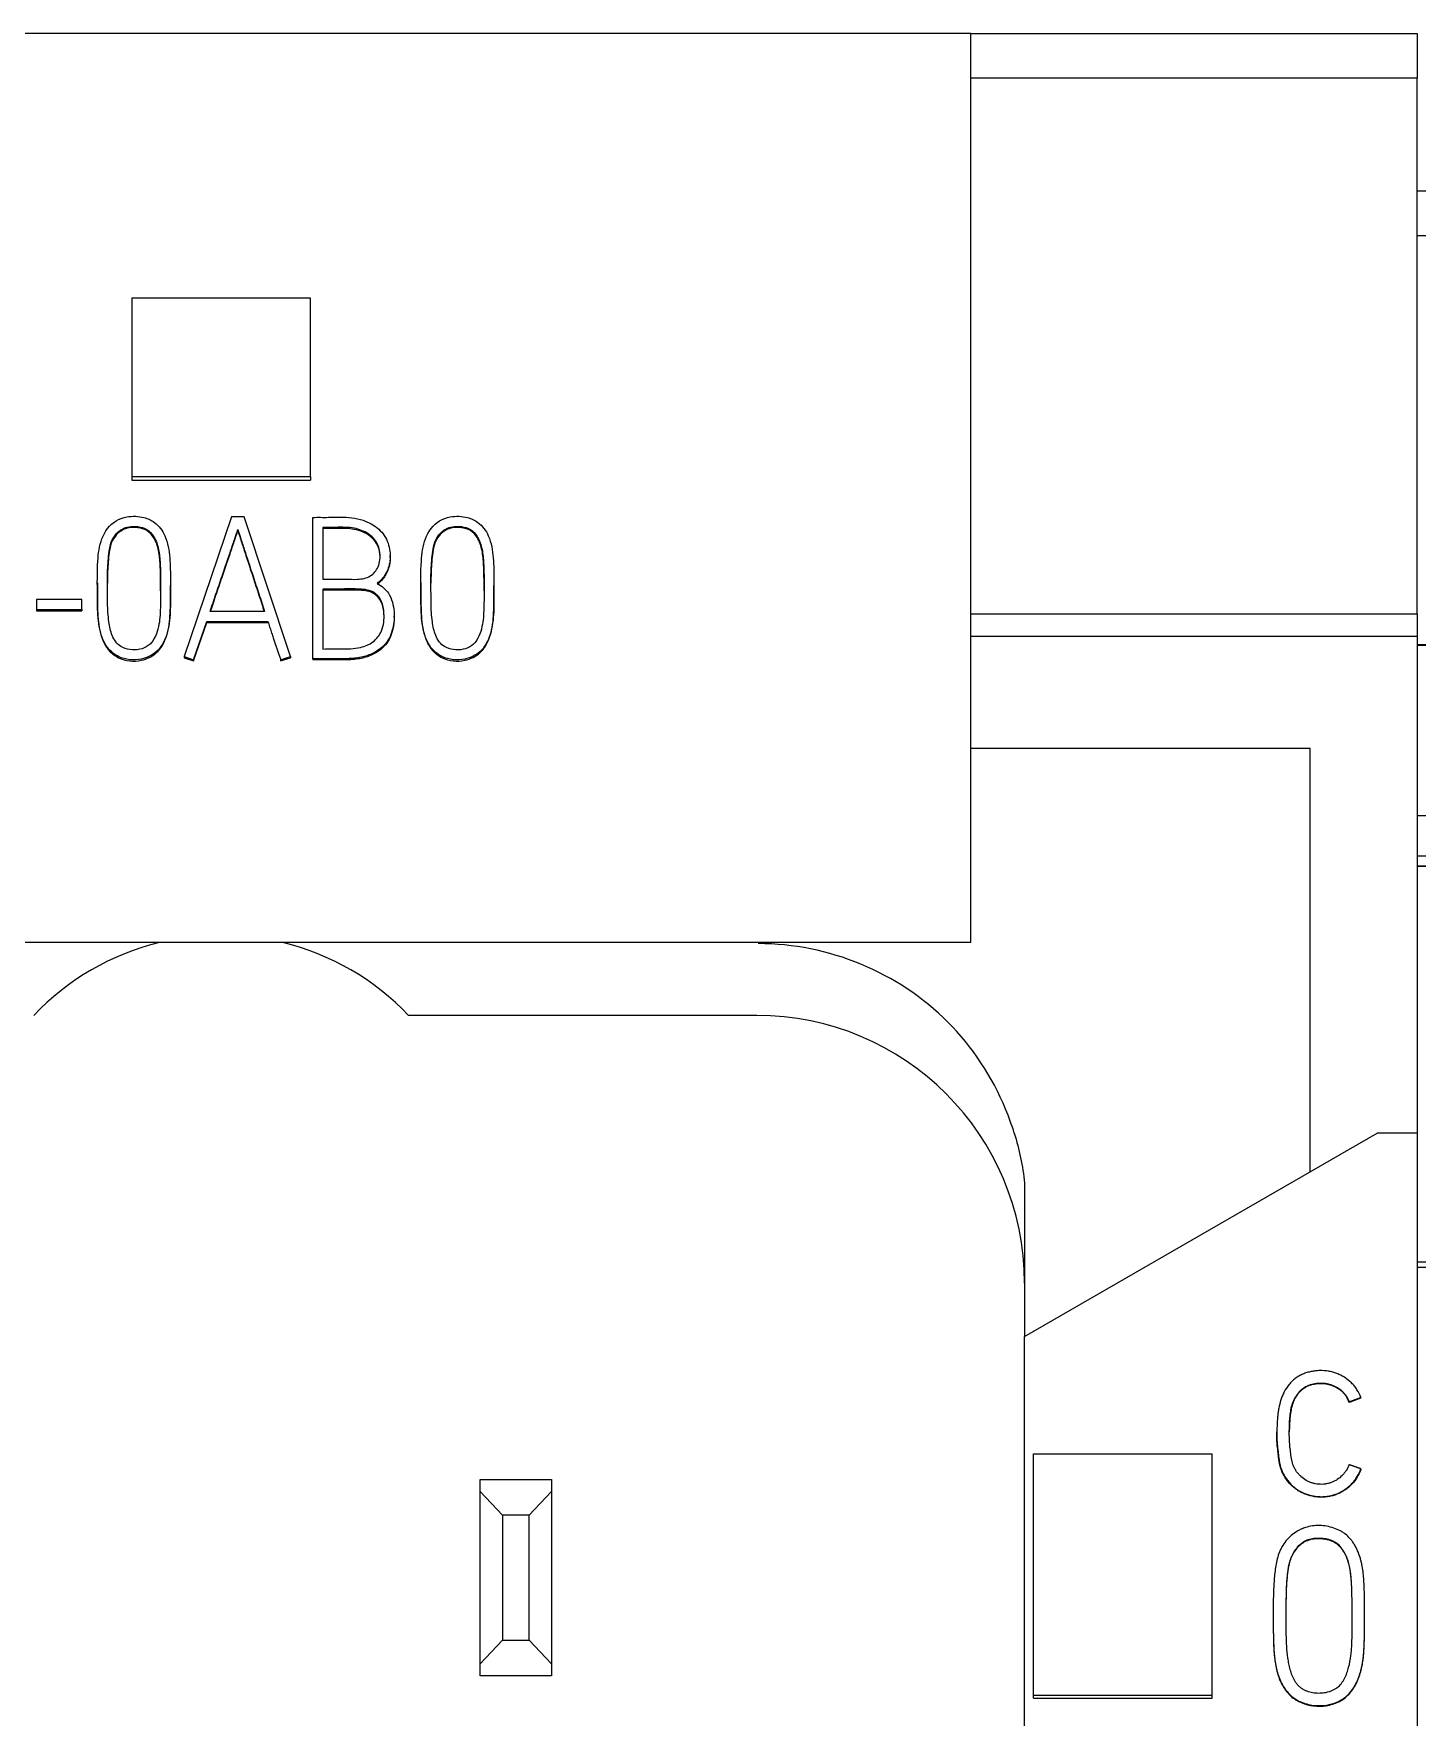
# Model space of a CAD drawing. Header units: millimetres. Extents: x 42151 to 59780, y 37376 to 44547.
# Drawn here: x 47945.53 to 47961.03, y 43299.38 to 43318.25 of the extents above; entities that cross this region are included whole.
import ezdxf

# ---------------------------------------------------------------- set-up
doc = ezdxf.new("R2010")
doc.units = ezdxf.units.MM
doc.set_wipeout_variables(frame=1)
doc.layers.add('000-PI-Oprema', color=30, linetype='Continuous', lineweight=5)
doc.layers.add('SI-ORMAR-Oprema', color=30, linetype='Continuous', lineweight=5)
doc.layers.add('004-PI-DIN Šina', color=3, linetype='Continuous')

# ---------------------------------------------------------------- blocks, each defined once
blk = doc.blocks.new('6ES7521-1BL00-0AB0')
blk.add_wipeout([(-17.4, 69.029), (17.4, 69.029), (17.4, -77.971), (-17.4, -77.971)]).dxf.layer = 'SI-ORMAR-Oprema'
blk.add_wipeout([(-17.4, 69.029), (17.4, 69.029), (17.4, -77.971), (-17.4, -77.971)]).dxf.layer = 'SI-ORMAR-Oprema'
at = {"layer": 'SI-ORMAR-Oprema'}
for p, q in [((12.4, 69.029), (-12.4, 69.029)), ((12.4, 69.029), (17.4, 69.029)), ((12.4, 58.845), (12.4, 69.029)), ((17.4, 69.029), (17.4, 68.529)), ((17.4, 68.529), (12.4, 68.529)), ((17.4, 62.529), (17.4, 68.529)), ((3, 66.064), (3, 64.065)), ((5, 66.064), (3, 66.064)), ((5, 64.065), (5, 66.064)), ((3, 64.065), (3, 64.027)), ((3, 64.065), (5, 64.065)), ((3, 64.027), (5, 64.027)), ((5, 64.065), (5, 64.027)), ((4.116, 63.614), (3.586, 62.049)), ((4.258, 63.614), (4.116, 63.614)), ((4.775, 62.049), (4.258, 63.614)), ((5.026, 62.024), (5.026, 63.609)), ((4.187, 63.473), (4.187, 63.46)), ((5.139, 63.497), (5.139, 62.916)), ((5.894, 63.161), (5.894, 63.182)), ((2.613, 62.875), (2.613, 62.863)), ((3.432, 62.832), (3.432, 62.844)), ((6.237, 62.875), (6.237, 62.863)), ((7.056, 62.832), (7.056, 62.844)), ((1.932, 62.687), (1.932, 62.575)), ((2.438, 62.687), (1.932, 62.687)), ((2.438, 62.575), (2.438, 62.687)), ((5.139, 62.806), (5.139, 62.134)), ((1.932, 62.575), (1.932, 62.562)), ((1.932, 62.575), (2.438, 62.575)), ((1.932, 62.562), (2.438, 62.562)), ((2.438, 62.575), (2.438, 62.562)), ((4.487, 62.555), (3.876, 62.555)), ((5.939, 62.489), (5.939, 62.502)), ((12.4, 62.529), (17.4, 62.529)), ((17.4, 62.529), (17.4, 62.279)), ((3.692, 62.013), (3.839, 62.443)), ((3.692, 62.001), (3.839, 62.43)), ((3.839, 62.443), (3.839, 62.43)), ((3.839, 62.443), (4.524, 62.443)), ((3.839, 62.43), (4.524, 62.43)), ((4.524, 62.443), (4.524, 62.43)), ((12.4, 62.279), (17.4, 62.279)), ((17.4, 62.279), (17.4, 56.709)), ((17.512, 62.179), (17.4, 62.179)), ((17.512, 62.172), (17.4, 62.172)), ((3.586, 62.049), (3.586, 62.036)), ((3.586, 62.049), (3.692, 62.013)), ((3.586, 62.036), (3.692, 62.001)), ((3.692, 62.013), (3.692, 62.001)), ((4.664, 62.008), (4.666, 62.001)), ((4.666, 62.013), (4.775, 62.049)), ((4.666, 62.001), (4.775, 62.036)), ((4.666, 62.013), (4.666, 62.001)), ((4.775, 62.049), (4.775, 62.036)), ((5.026, 62.024), (5.026, 62.012)), ((12.4, 61.023), (16.2, 61.023)), ((16.2, 56.276), (16.2, 61.023)), ((17.5, 60.263), (17.4, 60.263)), ((17.5, 59.813), (17.4, 59.813)), ((17.4, 59.703), (17.512, 59.703)), ((17.4, 59.701), (17.512, 59.701)), ((12.4, 58.845), (-12.4, 58.845)), ((10, 58.029), (6.1, 58.029)), ((13, 54.429), (16.95, 56.709)), ((17.4, 56.709), (16.95, 56.709)), ((17.4, 56.709), (17.4, -56.709)), ((13, 56.149), (13, 54.429)), ((13, -54.387), (13, 54.429)), ((16.637, 53.699), (16.637, 53.692)), ((16.768, 53.748), (16.768, 53.742)), ((15.827, 53.369), (15.827, 53.363)), ((13.1, 50.411), (13.1, 53.115)), ((13.1, 53.115), (15.1, 53.115)), ((15.1, 50.411), (15.1, 53.115)), ((6.9, 52.829), (7.7, 52.829)), ((6.9, 52.695), (6.9, 52.829)), ((7.7, 52.829), (7.7, 52.695)), ((16.768, 52.948), (16.768, 52.942)), ((6.9, 50.762), (6.9, 52.695)), ((7.15, 52.429), (6.9, 52.695)), ((7.7, 52.695), (7.45, 52.429)), ((7.7, 52.695), (7.7, 50.762)), ((7.45, 52.429), (7.15, 52.429)), ((7.15, 52.429), (7.15, 51.029)), ((7.45, 51.029), (7.45, 52.429)), ((15.785, 51.315), (15.785, 51.309)), ((16.809, 51.267), (16.809, 51.273)), ((6.9, 50.762), (7.15, 51.029)), ((7.15, 51.029), (7.45, 51.029)), ((7.45, 51.029), (7.7, 50.762)), ((6.9, 50.629), (6.9, 50.762)), ((7.7, 50.762), (7.7, 50.629)), ((7.7, 50.629), (6.9, 50.629)), ((13.1, 50.377), (13.1, 50.411)), ((13.1, 50.411), (15.1, 50.411)), ((13.1, 50.377), (15.1, 50.377)), ((15.1, 50.377), (15.1, 50.411))]:
    blk.add_line(p, q, dxfattribs=at)
for centre, radius, start, end in [((4, 56.029), 2.9, 103.753, 136.3972), ((4, 56.029), 2.9, 43.6028, 76.247), ((10, 55.029), 3, 0, 90)]:
    blk.add_arc(centre, radius, start, end, dxfattribs=at)
for points, knots in [([(2.943, 63.614), (2.901, 63.606), (2.777, 63.565), (2.643, 63.373), (2.61, 63.076), (2.614, 62.779), (2.614, 62.524), (2.643, 62.314), (2.704, 62.149), (2.885, 62.015), (3.088, 61.996), (3.291, 62.091), (3.401, 62.285), (3.433, 62.518), (3.432, 62.773), (3.433, 63.027), (3.421, 63.24), (3.369, 63.425), (3.277, 63.551), (3.117, 63.623), (3.007, 63.625), (2.943, 63.614)], [0, 0, 0, 0, 0.03125, 0.09375, 0.15625, 0.25, 0.3125, 0.34375, 0.40625, 0.4375, 0.5, 0.546875, 0.59375, 0.65625, 0.71875, 0.78125, 0.84375, 0.875, 0.921875, 0.953125, 1, 1, 1, 1]), ([(5.026, 63.609), (5.085, 63.61), (5.231, 63.607), (5.464, 63.62), (5.699, 63.548), (5.854, 63.393), (5.904, 63.213), (5.886, 63.051), (5.823, 62.936), (5.771, 62.888), (5.747, 62.87)], [0, 0, 0, 0, 0.121799, 0.300471, 0.478612, 0.608153, 0.736749, 0.853072, 0.938599, 1, 1, 1, 1]), ([(6.567, 63.614), (6.525, 63.606), (6.401, 63.565), (6.267, 63.373), (6.234, 63.076), (6.238, 62.779), (6.238, 62.524), (6.267, 62.314), (6.328, 62.149), (6.509, 62.015), (6.712, 61.996), (6.915, 62.091), (7.025, 62.285), (7.057, 62.518), (7.056, 62.773), (7.057, 63.027), (7.045, 63.24), (6.993, 63.425), (6.901, 63.551), (6.741, 63.623), (6.631, 63.625), (6.567, 63.614)], [0, 0, 0, 0, 0.03125, 0.09375, 0.15625, 0.25, 0.3125, 0.34375, 0.40625, 0.4375, 0.5, 0.546875, 0.59375, 0.65625, 0.71875, 0.78125, 0.84375, 0.875, 0.921875, 0.953125, 1, 1, 1, 1]), ([(3.169, 63.473), (3.139, 63.491), (3.051, 63.514), (2.905, 63.506), (2.763, 63.372), (2.737, 63.173), (2.724, 62.967), (2.727, 62.789), (2.727, 62.614), (2.736, 62.456), (2.769, 62.283), (2.853, 62.158), (3.013, 62.113), (3.205, 62.14), (3.306, 62.361), (3.322, 62.598), (3.322, 62.847), (3.32, 63.074), (3.305, 63.25), (3.261, 63.385), (3.199, 63.454), (3.169, 63.473)], [0, 0, 0, 0, 0.03125, 0.078125, 0.125, 0.1875, 0.25, 0.3125, 0.34375, 0.40625, 0.453125, 0.5, 0.53125, 0.59375, 0.65625, 0.71875, 0.8125, 0.875, 0.921875, 0.96875, 1, 1, 1, 1]), ([(3.169, 63.46), (3.139, 63.479), (3.051, 63.501), (2.905, 63.494), (2.763, 63.359), (2.737, 63.161), (2.727, 62.997), (2.726, 62.9), (2.726, 62.873)], [0, 0, 0, 0, 0.114194, 0.285486, 0.456777, 0.685166, 0.913555, 1, 1, 1, 1]), ([(3.322, 62.786), (3.322, 62.814), (3.321, 62.912), (3.32, 63.061), (3.305, 63.237), (3.261, 63.373), (3.199, 63.442), (3.169, 63.46)], [0, 0, 0, 0, 0.115044, 0.410029, 0.631268, 0.852507, 1, 1, 1, 1]), ([(3.876, 62.555), (3.887, 62.587), (3.909, 62.653), (3.942, 62.751), (3.976, 62.85), (4.009, 62.947), (4.041, 63.041), (4.071, 63.128), (4.099, 63.21), (4.124, 63.284), (4.146, 63.349), (4.164, 63.403), (4.177, 63.443), (4.184, 63.464), (4.187, 63.473)], [0, 0, 0, 0, 0.106118, 0.213594, 0.322428, 0.429305, 0.530911, 0.627246, 0.716632, 0.797389, 0.869519, 0.929228, 0.972722, 1, 1, 1, 1]), ([(3.881, 62.555), (3.89, 62.583), (3.911, 62.644), (3.942, 62.739), (3.976, 62.838), (4.009, 62.935), (4.041, 63.028), (4.071, 63.116), (4.099, 63.197), (4.124, 63.271), (4.146, 63.336), (4.164, 63.39), (4.177, 63.43), (4.184, 63.452), (4.187, 63.46)], [0, 0, 0, 0, 0.09357, 0.202554, 0.312916, 0.421294, 0.524326, 0.622014, 0.712654, 0.794544, 0.867687, 0.928234, 0.972339, 1, 1, 1, 1]), ([(4.187, 63.473), (4.19, 63.464), (4.197, 63.443), (4.21, 63.403), (4.227, 63.349), (4.248, 63.284), (4.272, 63.21), (4.299, 63.128), (4.327, 63.041), (4.358, 62.947), (4.39, 62.85), (4.423, 62.752), (4.455, 62.653), (4.476, 62.587), (4.487, 62.555)], [0, 0, 0, 0, 0.027336, 0.070868, 0.130595, 0.202708, 0.283396, 0.372662, 0.4689, 0.570509, 0.677489, 0.786433, 0.893936, 1, 1, 1, 1]), ([(4.187, 63.46), (4.19, 63.452), (4.197, 63.43), (4.21, 63.39), (4.227, 63.336), (4.248, 63.271), (4.272, 63.197), (4.299, 63.116), (4.327, 63.028), (4.358, 62.935), (4.39, 62.838), (4.423, 62.739), (4.454, 62.644), (4.473, 62.583), (4.482, 62.555)], [0, 0, 0, 0, 0.02772, 0.071862, 0.132428, 0.205553, 0.287375, 0.377893, 0.475483, 0.578518, 0.686999, 0.797473, 0.906485, 1, 1, 1, 1]), ([(5.139, 62.916), (5.187, 62.916), (5.273, 62.916), (5.402, 62.917), (5.532, 62.911), (5.676, 62.934), (5.774, 63.058), (5.79, 63.201), (5.746, 63.344), (5.631, 63.449), (5.457, 63.504), (5.289, 63.495), (5.179, 63.497), (5.139, 63.497)], [0, 0, 0, 0, 0.089881, 0.159215, 0.241238, 0.333496, 0.41712, 0.515535, 0.593949, 0.688978, 0.794399, 0.924872, 1, 1, 1, 1]), ([(5.781, 63.16), (5.781, 63.173), (5.778, 63.228), (5.746, 63.331), (5.631, 63.436), (5.457, 63.491), (5.289, 63.483), (5.179, 63.485), (5.139, 63.484)], [0, 0, 0, 0, 0.046506, 0.200835, 0.387866, 0.595348, 0.852137, 1, 1, 1, 1]), ([(6.793, 63.473), (6.763, 63.491), (6.675, 63.514), (6.529, 63.506), (6.387, 63.372), (6.361, 63.173), (6.348, 62.967), (6.351, 62.789), (6.351, 62.614), (6.36, 62.456), (6.393, 62.283), (6.477, 62.158), (6.637, 62.113), (6.829, 62.14), (6.93, 62.361), (6.946, 62.598), (6.946, 62.847), (6.944, 63.074), (6.928, 63.25), (6.885, 63.385), (6.823, 63.454), (6.793, 63.473)], [0, 0, 0, 0, 0.03125, 0.078125, 0.125, 0.1875, 0.25, 0.3125, 0.34375, 0.40625, 0.453125, 0.5, 0.53125, 0.59375, 0.65625, 0.71875, 0.8125, 0.875, 0.921875, 0.96875, 1, 1, 1, 1]), ([(6.793, 63.46), (6.763, 63.479), (6.675, 63.501), (6.529, 63.494), (6.387, 63.359), (6.361, 63.161), (6.351, 62.997), (6.35, 62.9), (6.35, 62.873)], [0, 0, 0, 0, 0.114194, 0.285486, 0.456777, 0.685166, 0.913555, 1, 1, 1, 1]), ([(6.945, 62.786), (6.945, 62.814), (6.945, 62.912), (6.944, 63.061), (6.928, 63.237), (6.885, 63.373), (6.823, 63.442), (6.793, 63.46)], [0, 0, 0, 0, 0.115044, 0.410029, 0.631268, 0.852507, 1, 1, 1, 1]), ([(5.894, 63.163), (5.894, 63.117), (5.881, 63.029), (5.823, 62.924), (5.771, 62.875), (5.747, 62.857)], [0, 0, 0, 0, 0.39415, 0.746816, 1, 1, 1, 1]), ([(2.613, 62.863), (2.613, 62.816), (2.614, 62.685), (2.614, 62.511), (2.643, 62.301), (2.704, 62.136), (2.885, 62.002), (3.088, 61.984), (3.291, 62.078), (3.401, 62.272), (3.433, 62.505), (3.432, 62.699), (3.432, 62.808), (3.432, 62.832)], [0, 0, 0, 0, 0.065476, 0.18556, 0.245602, 0.365686, 0.425728, 0.545812, 0.635875, 0.725938, 0.846022, 0.966106, 1, 1, 1, 1]), ([(5.747, 62.87), (5.801, 62.84), (5.899, 62.758), (5.946, 62.561), (5.933, 62.363), (5.854, 62.176), (5.694, 62.073), (5.529, 62.029), (5.369, 62.023), (5.2, 62.025), (5.084, 62.024), (5.026, 62.024)], [0, 0, 0, 0, 0.103943, 0.238103, 0.352261, 0.47238, 0.599265, 0.688206, 0.785795, 0.892897, 1, 1, 1, 1]), ([(6.237, 62.863), (6.237, 62.816), (6.238, 62.685), (6.238, 62.511), (6.267, 62.301), (6.328, 62.136), (6.509, 62.002), (6.712, 61.984), (6.915, 62.078), (7.025, 62.272), (7.057, 62.505), (7.056, 62.699), (7.056, 62.808), (7.056, 62.832)], [0, 0, 0, 0, 0.065476, 0.18556, 0.245602, 0.365686, 0.425728, 0.545812, 0.635875, 0.725938, 0.846022, 0.966106, 1, 1, 1, 1]), ([(5.139, 62.134), (5.178, 62.134), (5.282, 62.135), (5.423, 62.133), (5.575, 62.149), (5.71, 62.203), (5.819, 62.345), (5.831, 62.515), (5.809, 62.677), (5.696, 62.797), (5.519, 62.809), (5.334, 62.805), (5.204, 62.806), (5.139, 62.806)], [0, 0, 0, 0, 0.066156, 0.175169, 0.23737, 0.32413, 0.412445, 0.52466, 0.605148, 0.683631, 0.78156, 0.89078, 1, 1, 1, 1]), ([(5.825, 62.486), (5.825, 62.498), (5.823, 62.558), (5.809, 62.664), (5.696, 62.784), (5.519, 62.796), (5.334, 62.792), (5.204, 62.793), (5.139, 62.793)], [0, 0, 0, 0, 0.039686, 0.202294, 0.36085, 0.558693, 0.779347, 1, 1, 1, 1]), ([(5.939, 62.491), (5.939, 62.445), (5.927, 62.335), (5.854, 62.164), (5.694, 62.06), (5.529, 62.016), (5.369, 62.01), (5.2, 62.012), (5.084, 62.012), (5.026, 62.012)], [0, 0, 0, 0, 0.115677, 0.279669, 0.452899, 0.574324, 0.707557, 0.853779, 1, 1, 1, 1]), ([(4.524, 62.443), (4.53, 62.423), (4.543, 62.384), (4.561, 62.327), (4.578, 62.274), (4.595, 62.225), (4.61, 62.181), (4.625, 62.138), (4.639, 62.096), (4.654, 62.054), (4.662, 62.027), (4.666, 62.013)], [0, 0, 0, 0, 0.138948, 0.27018, 0.393699, 0.508312, 0.612826, 0.707241, 0.810993, 0.908573, 1, 1, 1, 1]), ([(12.885, 56.709), (12.857, 56.8), (12.691, 57.261), (12.198, 58.011), (11.195, 58.672), (10.411, 58.833), (10.017, 58.833), (10.017, 58.833), (10.017, 58.833)], [0, 0, 0, 0, 0.074899, 0.383266, 0.691633, 1, 1, 1, 1, 1, 1]), ([(16.768, 53.748), (16.756, 53.779), (16.741, 53.808), (16.715, 53.848), (16.705, 53.862), (16.69, 53.881), (16.685, 53.887), (16.674, 53.899), (16.668, 53.905), (16.639, 53.934), (16.614, 53.954), (16.573, 53.98), (16.558, 53.989), (16.529, 54.003), (16.514, 54.01), (16.484, 54.022), (16.469, 54.027), (16.437, 54.036), (16.421, 54.039), (16.373, 54.047), (16.34, 54.05), (16.291, 54.048), (16.275, 54.047), (16.242, 54.044), (16.226, 54.041), (16.194, 54.035), (16.179, 54.031), (16.148, 54.022), (16.132, 54.016), (16.102, 54.003), (16.088, 53.996), (16.06, 53.979), (16.046, 53.97), (16.02, 53.95), (16.008, 53.94), (15.99, 53.923), (15.985, 53.917), (15.973, 53.905), (15.968, 53.899), (15.942, 53.867), (15.924, 53.84), (15.902, 53.796), (15.895, 53.781), (15.882, 53.751), (15.877, 53.736), (15.862, 53.69), (15.854, 53.658), (15.845, 53.611), (15.843, 53.595), (15.838, 53.562), (15.836, 53.546), (15.831, 53.498), (15.829, 53.465), (15.828, 53.417), (15.827, 53.401), (15.827, 53.369), (15.827, 53.353), (15.827, 53.321), (15.827, 53.304), (15.827, 53.272), (15.828, 53.256), (15.83, 53.224), (15.832, 53.208), (15.835, 53.176), (15.838, 53.16), (15.842, 53.128), (15.843, 53.112), (15.846, 53.08), (15.848, 53.063), (15.853, 53.031), (15.856, 53.015), (15.863, 52.984), (15.867, 52.969), (15.878, 52.938), (15.884, 52.923), (15.897, 52.894), (15.905, 52.88), (15.922, 52.852), (15.931, 52.838), (15.95, 52.812), (15.96, 52.8), (15.976, 52.782), (15.982, 52.776), (15.993, 52.765), (15.999, 52.759), (16.018, 52.743), (16.03, 52.733), (16.07, 52.705), (16.098, 52.689), (16.143, 52.67), (16.159, 52.664), (16.19, 52.655), (16.205, 52.65), (16.237, 52.644), (16.253, 52.641), (16.277, 52.638), (16.286, 52.638), (16.302, 52.637), (16.31, 52.636), (16.351, 52.636), (16.383, 52.639), (16.423, 52.646), (16.431, 52.648), (16.447, 52.652), (16.455, 52.654), (16.478, 52.661), (16.493, 52.667), (16.538, 52.685), (16.566, 52.701), (16.607, 52.729), (16.62, 52.739), (16.644, 52.76), (16.668, 52.782), (16.689, 52.807), (16.708, 52.833), (16.717, 52.847), (16.743, 52.888), (16.757, 52.917), (16.768, 52.948)], [0, 0, 0, 0, 0.03125, 0.03125, 0.046875, 0.046875, 0.054687, 0.054687, 0.0625, 0.0625, 0.09375, 0.09375, 0.109375, 0.109375, 0.125, 0.125, 0.140625, 0.140625, 0.15625, 0.15625, 0.1875, 0.1875, 0.203125, 0.203125, 0.21875, 0.21875, 0.234375, 0.234375, 0.25, 0.25, 0.265625, 0.265625, 0.28125, 0.28125, 0.296875, 0.296875, 0.304687, 0.304687, 0.3125, 0.3125, 0.34375, 0.34375, 0.359375, 0.359375, 0.375, 0.375, 0.40625, 0.40625, 0.421875, 0.421875, 0.4375, 0.4375, 0.46875, 0.46875, 0.484375, 0.484375, 0.5, 0.5, 0.515625, 0.515625, 0.53125, 0.53125, 0.546875, 0.546875, 0.5625, 0.5625, 0.578125, 0.578125, 0.59375, 0.59375, 0.609375, 0.609375, 0.625, 0.625, 0.640625, 0.640625, 0.65625, 0.65625, 0.671875, 0.671875, 0.6875, 0.6875, 0.695313, 0.695313, 0.703125, 0.703125, 0.71875, 0.71875, 0.75, 0.75, 0.765625, 0.765625, 0.78125, 0.78125, 0.796875, 0.796875, 0.804688, 0.804688, 0.8125, 0.8125, 0.84375, 0.84375, 0.851563, 0.851563, 0.859375, 0.859375, 0.875, 0.875, 0.90625, 0.90625, 0.921875, 0.921875, 0.9375, 0.953125, 0.953125, 0.96875, 0.96875, 1, 1, 1, 1]), ([(16.635, 52.995), (16.626, 52.972), (16.616, 52.95), (16.597, 52.92), (16.59, 52.91), (16.574, 52.891), (16.566, 52.881), (16.541, 52.856), (16.522, 52.841), (16.491, 52.821), (16.48, 52.815), (16.459, 52.804), (16.448, 52.799), (16.425, 52.79), (16.414, 52.787), (16.39, 52.781), (16.378, 52.779), (16.342, 52.774), (16.317, 52.773), (16.281, 52.777), (16.269, 52.778), (16.245, 52.783), (16.233, 52.786), (16.21, 52.793), (16.199, 52.798), (16.176, 52.807), (16.165, 52.813), (16.134, 52.831), (16.114, 52.845), (16.087, 52.87), (16.079, 52.878), (16.063, 52.897), (16.055, 52.906), (16.041, 52.926), (16.035, 52.936), (16.023, 52.958), (16.018, 52.969), (16.004, 53.002), (15.997, 53.025), (15.99, 53.061), (15.988, 53.073), (15.985, 53.097), (15.984, 53.109), (15.981, 53.133), (15.98, 53.145), (15.977, 53.169), (15.975, 53.181), (15.972, 53.205), (15.971, 53.217), (15.97, 53.241), (15.969, 53.254), (15.968, 53.278), (15.967, 53.29), (15.966, 53.314), (15.966, 53.326), (15.966, 53.363), (15.966, 53.387), (15.967, 53.436), (15.968, 53.46), (15.971, 53.508), (15.973, 53.533), (15.979, 53.581), (15.983, 53.605), (15.993, 53.652), (16, 53.675), (16.014, 53.709), (16.019, 53.721), (16.029, 53.742), (16.041, 53.764), (16.055, 53.784), (16.07, 53.803), (16.078, 53.812), (16.104, 53.838), (16.123, 53.853), (16.149, 53.868), (16.155, 53.871), (16.166, 53.877), (16.171, 53.88), (16.188, 53.887), (16.2, 53.891), (16.223, 53.897), (16.235, 53.9), (16.26, 53.904), (16.272, 53.906), (16.309, 53.909), (16.333, 53.909), (16.369, 53.906), (16.382, 53.904), (16.406, 53.899), (16.418, 53.895), (16.441, 53.888), (16.452, 53.883), (16.475, 53.874), (16.486, 53.868), (16.507, 53.856), (16.518, 53.85), (16.538, 53.836), (16.548, 53.828), (16.566, 53.812), (16.574, 53.803), (16.59, 53.784), (16.598, 53.774), (16.618, 53.743), (16.628, 53.722), (16.637, 53.699)], [0, 0, 0, 0, 0.03125, 0.03125, 0.046875, 0.046875, 0.0625, 0.0625, 0.09375, 0.09375, 0.109375, 0.109375, 0.125, 0.125, 0.140625, 0.140625, 0.15625, 0.15625, 0.1875, 0.1875, 0.203125, 0.203125, 0.21875, 0.21875, 0.234375, 0.234375, 0.25, 0.25, 0.28125, 0.28125, 0.296875, 0.296875, 0.3125, 0.3125, 0.328125, 0.328125, 0.34375, 0.34375, 0.375, 0.375, 0.390625, 0.390625, 0.40625, 0.40625, 0.421875, 0.421875, 0.4375, 0.4375, 0.453125, 0.453125, 0.46875, 0.46875, 0.484375, 0.484375, 0.5, 0.5, 0.53125, 0.53125, 0.5625, 0.5625, 0.59375, 0.59375, 0.625, 0.625, 0.65625, 0.65625, 0.671875, 0.671875, 0.6875, 0.703125, 0.703125, 0.71875, 0.71875, 0.75, 0.75, 0.757812, 0.757812, 0.765625, 0.765625, 0.78125, 0.78125, 0.796875, 0.796875, 0.8125, 0.8125, 0.84375, 0.84375, 0.859375, 0.859375, 0.875, 0.875, 0.890625, 0.890625, 0.90625, 0.90625, 0.921875, 0.921875, 0.9375, 0.9375, 0.953125, 0.953125, 0.96875, 0.96875, 1, 1, 1, 1]), ([(16.637, 53.692), (16.629, 53.715), (16.618, 53.737), (16.598, 53.767), (16.591, 53.777), (16.575, 53.796), (16.567, 53.805), (16.54, 53.829), (16.52, 53.843), (16.477, 53.867), (16.455, 53.877), (16.42, 53.888), (16.408, 53.892), (16.385, 53.897), (16.372, 53.899), (16.348, 53.902), (16.336, 53.902), (16.311, 53.902), (16.299, 53.902), (16.275, 53.9), (16.263, 53.898), (16.238, 53.894), (16.226, 53.892), (16.203, 53.886), (16.191, 53.882), (16.169, 53.872), (16.158, 53.867), (16.126, 53.849), (16.107, 53.834), (16.081, 53.808), (16.072, 53.799), (16.057, 53.78), (16.05, 53.77), (16.037, 53.75), (16.031, 53.739), (16.02, 53.717), (16.015, 53.706), (16.001, 53.672), (15.994, 53.649), (15.983, 53.602), (15.98, 53.578), (15.974, 53.53), (15.972, 53.506), (15.968, 53.458), (15.967, 53.434), (15.966, 53.394), (15.966, 53.378), (15.966, 53.362)], [0, 0, 0, 0, 0.063877, 0.063877, 0.095816, 0.095816, 0.127755, 0.127755, 0.191632, 0.191632, 0.255509, 0.255509, 0.287448, 0.287448, 0.319387, 0.319387, 0.351325, 0.351325, 0.383264, 0.383264, 0.415203, 0.415203, 0.447141, 0.447141, 0.47908, 0.47908, 0.511019, 0.511019, 0.574896, 0.574896, 0.606835, 0.606835, 0.638774, 0.638774, 0.670712, 0.670712, 0.702651, 0.702651, 0.766528, 0.766528, 0.830406, 0.830406, 0.894283, 0.894283, 0.95816, 0.95816, 1, 1, 1, 1]), ([(16.768, 52.942), (16.757, 52.911), (16.743, 52.882), (16.718, 52.841), (16.709, 52.828), (16.694, 52.808), (16.689, 52.802), (16.679, 52.789), (16.673, 52.783), (16.645, 52.754), (16.621, 52.733), (16.581, 52.705), (16.567, 52.696), (16.539, 52.681), (16.524, 52.673), (16.495, 52.661), (16.48, 52.655), (16.449, 52.646), (16.433, 52.642), (16.385, 52.633), (16.352, 52.63), (16.304, 52.63), (16.288, 52.631), (16.255, 52.634), (16.239, 52.637), (16.192, 52.647), (16.161, 52.656), (16.116, 52.675), (16.101, 52.682), (16.073, 52.698), (16.059, 52.707), (16.033, 52.725), (16.014, 52.74), (15.996, 52.756), (15.984, 52.768), (15.978, 52.773), (15.962, 52.791), (15.952, 52.804), (15.932, 52.83), (15.923, 52.843), (15.907, 52.871), (15.899, 52.885), (15.885, 52.914), (15.879, 52.929), (15.868, 52.96), (15.864, 52.975), (15.856, 53.006), (15.853, 53.022), (15.849, 53.054), (15.847, 53.07), (15.843, 53.103), (15.842, 53.119), (15.838, 53.151), (15.836, 53.167), (15.832, 53.199), (15.83, 53.215), (15.828, 53.247), (15.827, 53.263), (15.827, 53.296), (15.827, 53.312), (15.827, 53.34), (15.827, 53.352), (15.827, 53.364)], [0, 0, 0, 0, 0.061089, 0.061089, 0.091634, 0.091634, 0.106906, 0.106906, 0.122178, 0.122178, 0.183268, 0.183268, 0.213812, 0.213812, 0.244357, 0.244357, 0.274901, 0.274901, 0.305446, 0.305446, 0.366535, 0.366535, 0.39708, 0.39708, 0.427625, 0.427625, 0.488714, 0.488714, 0.519258, 0.519258, 0.549803, 0.549803, 0.580348, 0.59562, 0.59562, 0.610892, 0.610892, 0.641437, 0.641437, 0.671981, 0.671981, 0.702526, 0.702526, 0.733071, 0.733071, 0.763615, 0.763615, 0.79416, 0.79416, 0.824704, 0.824704, 0.855249, 0.855249, 0.885794, 0.885794, 0.916338, 0.916338, 0.946883, 0.946883, 0.977428, 0.977428, 1, 1, 1, 1]), ([(16.126, 52.283), (16.152, 52.293), (16.178, 52.3), (16.231, 52.309), (16.257, 52.312), (16.312, 52.313), (16.339, 52.311), (16.392, 52.304), (16.418, 52.298), (16.471, 52.283), (16.496, 52.273), (16.532, 52.256), (16.544, 52.25), (16.567, 52.236), (16.579, 52.228), (16.611, 52.204), (16.63, 52.185), (16.657, 52.155), (16.665, 52.144), (16.681, 52.123), (16.688, 52.111), (16.709, 52.077), (16.721, 52.053), (16.742, 52.004), (16.751, 51.979), (16.763, 51.94), (16.767, 51.927), (16.773, 51.902), (16.782, 51.863), (16.797, 51.771), (16.802, 51.692), (16.807, 51.587), (16.808, 51.534), (16.809, 51.429), (16.809, 51.376), (16.809, 51.27), (16.809, 51.164), (16.808, 51.059), (16.804, 50.953), (16.802, 50.9), (16.791, 50.795), (16.782, 50.743), (16.765, 50.678), (16.761, 50.665), (16.753, 50.64), (16.749, 50.627), (16.735, 50.589), (16.724, 50.564), (16.705, 50.529), (16.699, 50.517), (16.685, 50.494), (16.677, 50.482), (16.654, 50.45), (16.637, 50.429), (16.608, 50.402), (16.597, 50.393), (16.576, 50.376), (16.564, 50.369), (16.53, 50.347), (16.506, 50.336), (16.468, 50.322), (16.455, 50.317), (16.428, 50.31), (16.415, 50.307), (16.375, 50.299), (16.349, 50.296), (16.295, 50.294), (16.267, 50.295), (16.213, 50.301), (16.187, 50.306), (16.148, 50.317), (16.135, 50.321), (16.109, 50.33), (16.097, 50.335), (16.06, 50.353), (16.037, 50.366), (16.004, 50.39), (15.993, 50.399), (15.973, 50.417), (15.963, 50.427), (15.936, 50.457), (15.92, 50.478), (15.898, 50.512), (15.891, 50.524), (15.878, 50.548), (15.872, 50.56), (15.856, 50.597), (15.846, 50.622), (15.834, 50.66), (15.831, 50.673), (15.824, 50.699), (15.821, 50.712), (15.813, 50.752), (15.809, 50.778), (15.791, 50.911), (15.788, 51.017), (15.786, 51.177), (15.785, 51.231), (15.785, 51.337), (15.785, 51.391), (15.787, 51.497), (15.788, 51.551), (15.793, 51.657), (15.796, 51.71), (15.807, 51.816), (15.814, 51.869), (15.833, 51.947), (15.84, 51.973), (15.854, 52.011), (15.859, 52.024), (15.87, 52.049), (15.876, 52.061), (15.896, 52.097), (15.911, 52.119), (15.937, 52.151), (15.946, 52.162), (15.965, 52.181), (15.975, 52.191), (16.006, 52.217), (16.028, 52.233), (16.064, 52.255), (16.076, 52.261), (16.094, 52.27), (16.104, 52.274), (16.113, 52.278), (16.12, 52.281), (16.123, 52.282), (16.126, 52.283)], [0, 0, 0, 0, 0.015625, 0.015625, 0.03125, 0.03125, 0.046875, 0.046875, 0.0625, 0.0625, 0.078125, 0.078125, 0.085938, 0.085938, 0.09375, 0.09375, 0.109375, 0.109375, 0.117188, 0.117188, 0.125, 0.125, 0.140625, 0.140625, 0.15625, 0.15625, 0.164063, 0.164063, 0.171875, 0.1875, 0.21875, 0.21875, 0.25, 0.25, 0.28125, 0.28125, 0.3125, 0.34375, 0.34375, 0.375, 0.375, 0.40625, 0.40625, 0.414063, 0.414063, 0.421875, 0.421875, 0.4375, 0.4375, 0.445313, 0.445313, 0.453125, 0.453125, 0.46875, 0.46875, 0.476563, 0.476563, 0.484375, 0.484375, 0.5, 0.5, 0.507813, 0.507813, 0.515625, 0.515625, 0.53125, 0.53125, 0.546875, 0.546875, 0.5625, 0.5625, 0.570313, 0.570313, 0.578125, 0.578125, 0.59375, 0.59375, 0.601563, 0.601563, 0.609375, 0.609375, 0.625, 0.625, 0.632813, 0.632813, 0.640625, 0.640625, 0.65625, 0.65625, 0.664063, 0.664063, 0.671875, 0.671875, 0.6875, 0.6875, 0.75, 0.75, 0.78125, 0.78125, 0.8125, 0.8125, 0.84375, 0.84375, 0.875, 0.875, 0.90625, 0.90625, 0.921875, 0.921875, 0.929688, 0.929688, 0.9375, 0.9375, 0.953125, 0.953125, 0.960938, 0.960938, 0.96875, 0.96875, 0.984375, 0.984375, 0.992188, 0.992188, 0.996094, 0.998047, 0.998047, 1, 1, 1, 1]), ([(16.469, 52.131), (16.489, 52.12), (16.507, 52.107), (16.539, 52.075), (16.553, 52.058), (16.578, 52.021), (16.589, 52.001), (16.608, 51.961), (16.617, 51.94), (16.638, 51.877), (16.647, 51.834), (16.655, 51.768), (16.657, 51.745), (16.661, 51.701), (16.662, 51.679), (16.667, 51.568), (16.67, 51.479), (16.671, 51.3), (16.67, 51.211), (16.669, 51.078), (16.668, 51.011), (16.664, 50.944), (16.661, 50.9), (16.658, 50.878), (16.65, 50.811), (16.642, 50.768), (16.625, 50.703), (16.619, 50.682), (16.604, 50.64), (16.595, 50.619), (16.58, 50.589), (16.574, 50.58), (16.562, 50.561), (16.556, 50.552), (16.535, 50.525), (16.519, 50.51), (16.492, 50.49), (16.482, 50.483), (16.463, 50.472), (16.453, 50.468), (16.432, 50.459), (16.421, 50.455), (16.4, 50.449), (16.389, 50.446), (16.356, 50.439), (16.334, 50.437), (16.3, 50.436), (16.289, 50.436), (16.266, 50.437), (16.255, 50.438), (16.222, 50.442), (16.2, 50.447), (16.168, 50.457), (16.157, 50.461), (16.137, 50.47), (16.117, 50.48), (16.098, 50.493), (16.08, 50.507), (16.072, 50.514), (16.057, 50.53), (16.049, 50.539), (16.036, 50.557), (16.03, 50.566), (16.013, 50.595), (16.003, 50.615), (15.986, 50.656), (15.979, 50.678), (15.967, 50.721), (15.962, 50.742), (15.953, 50.785), (15.942, 50.851), (15.936, 50.916), (15.928, 51.047), (15.927, 51.135), (15.927, 51.267), (15.927, 51.311), (15.928, 51.399), (15.928, 51.443), (15.929, 51.53), (15.93, 51.574), (15.934, 51.662), (15.937, 51.706), (15.945, 51.793), (15.951, 51.837), (15.964, 51.891), (15.967, 51.901), (15.973, 51.922), (15.977, 51.933), (15.988, 51.963), (15.997, 51.983), (16.019, 52.022), (16.031, 52.04), (16.059, 52.074), (16.074, 52.09), (16.1, 52.111), (16.109, 52.118), (16.127, 52.13), (16.137, 52.136), (16.157, 52.145), (16.167, 52.149), (16.188, 52.156), (16.199, 52.159), (16.231, 52.166), (16.253, 52.168), (16.287, 52.169), (16.298, 52.169), (16.32, 52.168), (16.331, 52.167), (16.364, 52.164), (16.386, 52.161), (16.418, 52.152), (16.429, 52.149), (16.444, 52.143), (16.452, 52.14), (16.459, 52.136), (16.464, 52.134), (16.467, 52.132), (16.469, 52.131)], [0, 0, 0, 0, 0.015625, 0.015625, 0.03125, 0.03125, 0.046875, 0.046875, 0.0625, 0.0625, 0.09375, 0.09375, 0.109375, 0.109375, 0.125, 0.125, 0.1875, 0.1875, 0.25, 0.25, 0.28125, 0.296875, 0.296875, 0.3125, 0.3125, 0.34375, 0.34375, 0.359375, 0.359375, 0.375, 0.375, 0.382813, 0.382813, 0.390625, 0.390625, 0.40625, 0.40625, 0.414063, 0.414063, 0.421875, 0.421875, 0.429688, 0.429688, 0.4375, 0.4375, 0.453125, 0.453125, 0.460938, 0.460938, 0.46875, 0.46875, 0.484375, 0.484375, 0.492188, 0.492188, 0.5, 0.507813, 0.507813, 0.515625, 0.515625, 0.523438, 0.523438, 0.53125, 0.53125, 0.546875, 0.546875, 0.5625, 0.5625, 0.578125, 0.578125, 0.59375, 0.625, 0.625, 0.6875, 0.6875, 0.71875, 0.71875, 0.75, 0.75, 0.78125, 0.78125, 0.8125, 0.8125, 0.84375, 0.84375, 0.851562, 0.851562, 0.859375, 0.859375, 0.875, 0.875, 0.890625, 0.890625, 0.90625, 0.90625, 0.914062, 0.914062, 0.921875, 0.921875, 0.929687, 0.929687, 0.9375, 0.9375, 0.953125, 0.953125, 0.960937, 0.960937, 0.96875, 0.96875, 0.984375, 0.984375, 0.992187, 0.992187, 0.996094, 0.998047, 0.998047, 1, 1, 1, 1]), ([(16.469, 52.125), (16.449, 52.136), (16.429, 52.143), (16.396, 52.152), (16.385, 52.154), (16.363, 52.158), (16.352, 52.159), (16.319, 52.163), (16.296, 52.164), (16.252, 52.162), (16.23, 52.16), (16.197, 52.153), (16.186, 52.15), (16.165, 52.142), (16.154, 52.138), (16.134, 52.128), (16.125, 52.122), (16.106, 52.11), (16.097, 52.103), (16.08, 52.088), (16.072, 52.081), (16.056, 52.064), (16.049, 52.056), (16.028, 52.029), (16.016, 52.011), (16, 51.981), (15.995, 51.971), (15.986, 51.951), (15.982, 51.941), (15.97, 51.909), (15.964, 51.887), (15.95, 51.823), (15.944, 51.779), (15.936, 51.691), (15.933, 51.646), (15.93, 51.558), (15.929, 51.513), (15.928, 51.425), (15.927, 51.38), (15.927, 51.297), (15.927, 51.259), (15.927, 51.22)], [0, 0, 0, 0, 0.050638, 0.050638, 0.075957, 0.075957, 0.101276, 0.101276, 0.151914, 0.151914, 0.202552, 0.202552, 0.227871, 0.227871, 0.25319, 0.25319, 0.278509, 0.278509, 0.303828, 0.303828, 0.329147, 0.329147, 0.354466, 0.354466, 0.405104, 0.405104, 0.430423, 0.430423, 0.455742, 0.455742, 0.50638, 0.50638, 0.607656, 0.607656, 0.708933, 0.708933, 0.810209, 0.810209, 0.911485, 0.911485, 1, 1, 1, 1]), ([(16.671, 51.315), (16.671, 51.341), (16.671, 51.366), (16.67, 51.479), (16.667, 51.567), (16.661, 51.699), (16.658, 51.743), (16.646, 51.831), (16.637, 51.874), (16.616, 51.936), (16.608, 51.956), (16.594, 51.986), (16.588, 51.996), (16.577, 52.015), (16.566, 52.034), (16.552, 52.052), (16.538, 52.069), (16.531, 52.077), (16.515, 52.093), (16.506, 52.1), (16.493, 52.11), (16.488, 52.113), (16.479, 52.119), (16.474, 52.122), (16.469, 52.125)], [0, 0, 0, 0, 0.086827, 0.086827, 0.391218, 0.391218, 0.543414, 0.543414, 0.695609, 0.695609, 0.771707, 0.771707, 0.809756, 0.809756, 0.847805, 0.885853, 0.885853, 0.923902, 0.923902, 0.961951, 0.961951, 0.980976, 0.980976, 1, 1, 1, 1]), ([(15.785, 51.309), (15.785, 51.246), (15.786, 51.184), (15.787, 51.067), (15.788, 51.014), (15.793, 50.907), (15.798, 50.854), (15.812, 50.747), (15.822, 50.695), (15.842, 50.631), (15.846, 50.618), (15.855, 50.593), (15.86, 50.58), (15.877, 50.544), (15.889, 50.52), (15.91, 50.487), (15.918, 50.476), (15.934, 50.454), (15.943, 50.444), (15.969, 50.413), (15.989, 50.395), (16.021, 50.371), (16.032, 50.363), (16.056, 50.349), (16.068, 50.343), (16.104, 50.326), (16.129, 50.316), (16.168, 50.305), (16.181, 50.302), (16.208, 50.297), (16.221, 50.295), (16.261, 50.29), (16.288, 50.288), (16.329, 50.289), (16.343, 50.29), (16.369, 50.293), (16.383, 50.295), (16.422, 50.302), (16.448, 50.309), (16.486, 50.322), (16.499, 50.327), (16.523, 50.339), (16.535, 50.345), (16.57, 50.365), (16.592, 50.381), (16.622, 50.409), (16.631, 50.418), (16.649, 50.439), (16.666, 50.459), (16.681, 50.482), (16.695, 50.505), (16.702, 50.516), (16.721, 50.552), (16.732, 50.577), (16.751, 50.626), (16.759, 50.652), (16.773, 50.703), (16.779, 50.73), (16.789, 50.782), (16.793, 50.809), (16.802, 50.888), (16.804, 50.941), (16.808, 51.048), (16.808, 51.101), (16.809, 51.192), (16.809, 51.23), (16.809, 51.267)], [0, 0, 0, 0, 0.073866, 0.073866, 0.136839, 0.136839, 0.199811, 0.199811, 0.262783, 0.262783, 0.278526, 0.278526, 0.29427, 0.29427, 0.325756, 0.325756, 0.341499, 0.341499, 0.357242, 0.357242, 0.388728, 0.388728, 0.404471, 0.404471, 0.420214, 0.420214, 0.4517, 0.4517, 0.467443, 0.467443, 0.483186, 0.483186, 0.514673, 0.514673, 0.530416, 0.530416, 0.546159, 0.546159, 0.577645, 0.577645, 0.593388, 0.593388, 0.609131, 0.609131, 0.640617, 0.640617, 0.65636, 0.65636, 0.672103, 0.687846, 0.687846, 0.703589, 0.703589, 0.735076, 0.735076, 0.766562, 0.766562, 0.798048, 0.798048, 0.829534, 0.829534, 0.892506, 0.892506, 0.955479, 0.955479, 1, 1, 1, 1])]:
    blk.add_open_spline(points, degree=3, knots=knots, dxfattribs=at)
blk.add_open_spline([(12.885, 56.709), (12.913, 56.618), (12.96, 56.433), (12.99, 56.245), (13, 56.149)], degree=3, dxfattribs=at)
for points, weights in [([(16.637, 53.699), (16.702, 53.723), (16.768, 53.748)], [0.49999959943, 0.50000040057, 0.49999959943]), ([(16.768, 53.742), (16.702, 53.717), (16.637, 53.692)], [0.499999874765, 0.500000125235, 0.499999874765]), ([(16.768, 52.948), (16.701, 52.972), (16.635, 52.995)], [0.500000131232, 0.499999868768, 0.500000131232])]:
    blk.add_rational_spline(points, weights, degree=2, dxfattribs=at)
blk = doc.blocks.new('*U117')
at = {"layer": '004-PI-DIN Šina'}
for p, q in [((297.61, 69.85), (-241.3, 69.85)), ((297.61, 69.35), (-241.3, 69.35)), ((297.61, 57.85), (-241.3, 57.85)), ((297.61, 57.789), (-241.3, 57.789))]:
    blk.add_line(p, q, dxfattribs=at)

msp = doc.modelspace()

# ---------------------------------------------------------------- block references
at = {"layer": '000-PI-Oprema'}
msp.add_blockref('*U117', (48098.326, 43246.632), dxfattribs=at)

# ---------------------------------------------------------------- next in the draw order: block references
at = {"layer": '000-PI-Oprema', "ltscale": 0.25}
msp.add_blockref('6ES7521-1BL00-0AB0', (47943.627, 43249.218), dxfattribs=at)

doc.saveas('drawing.dxf')
